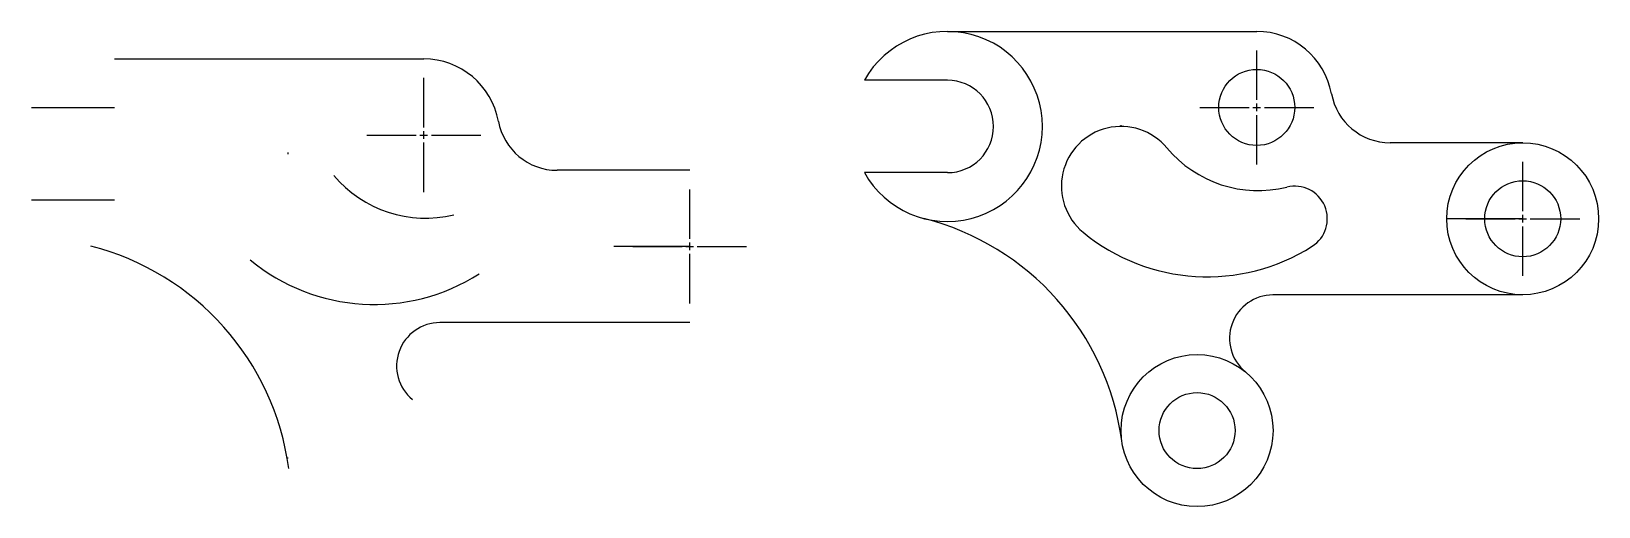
# Model space of a CAD drawing. Header units: millimetres. Extents: x 1760 to 2049, y 924 to 1012.
import ezdxf

# ---------------------------------------------------------------- set-up
doc = ezdxf.new("R2010")
doc.units = ezdxf.units.MM
doc.linetypes.add('CENTER2', pattern=[28.575, 19.05, -3.175, 3.175, -3.175])

# ---------------------------------------------------------------- blocks, each defined once
blk = doc.blocks.new('*U2')
at = {"color": 0, "linetype": 'CENTER2', "transparency": 16777216}
for p, q in [((0, 1.4), (0, 10.5)), ((-10.5, 0), (-1.4, 0)), ((1.4, 0), (10.5, 0)), ((0, -10.5), (0, -1.4))]:
    blk.add_line(p, q, dxfattribs=at)
at = {"color": 0, "linetype": 'Continuous', "transparency": 16777216}
for p, q in [((-0.7, 0), (0.7, 0)), ((0, -0.7), (0, 0.7))]:
    blk.add_line(p, q, dxfattribs=at)
blk = doc.blocks.new('*U3')
at = {"color": 0, "linetype": 'CENTER2', "transparency": 16777216}
for p, q in [((0, 1.4), (0, 10.5)), ((-10.5, 0), (-1.4, 0)), ((1.4, 0), (10.5, 0)), ((0, -10.5), (0, -1.4))]:
    blk.add_line(p, q, dxfattribs=at)
at = {"color": 0, "linetype": 'Continuous', "transparency": 16777216}
for p, q in [((-0.7, 0), (0.7, 0)), ((0, -0.7), (0, 0.7))]:
    blk.add_line(p, q, dxfattribs=at)
blk = doc.blocks.new('*U15')
at = {"color": 0, "linetype": 'CENTER2', "transparency": 16777216}
for p, q in [((0, 1.4), (0, 10.5)), ((-10.5, 0), (-1.4, 0)), ((1.4, 0), (10.5, 0)), ((0, -10.5), (0, -1.4))]:
    blk.add_line(p, q, dxfattribs=at)
at = {"color": 0, "linetype": 'Continuous', "transparency": 16777216}
for p, q in [((-0.7, 0), (0.7, 0)), ((0, -0.7), (0, 0.7))]:
    blk.add_line(p, q, dxfattribs=at)
blk = doc.blocks.new('*U14')
at = {"color": 0, "linetype": 'CENTER2', "transparency": 16777216}
for p, q in [((0, 1.4), (0, 10.5)), ((-10.5, 0), (-1.4, 0)), ((1.4, 0), (10.5, 0)), ((0, -10.5), (0, -1.4))]:
    blk.add_line(p, q, dxfattribs=at)
at = {"color": 0, "linetype": 'Continuous', "transparency": 16777216}
for p, q in [((-0.7, 0), (0.7, 0)), ((0, -0.7), (0, 0.7))]:
    blk.add_line(p, q, dxfattribs=at)
blk = doc.blocks.new('*U12')
for p, q in [((-57, 14), (0, 14)), ((-57, 5), (-72.3, 5)), ((-25, -3.5), (-25, -3.24)), ((49, -6.5), (24.59, -6.5)), ((-57, -12), (-72.3, -12)), ((49, -20.5), (35, -20.5)), ((49.01, -34.5), (2.99, -34.53)), ((-25, -59.5), (-25.16, -59.5)), ((-25, -59.5), (-25.16, -59.5))]:
    blk.add_line(p, q)
for centre, radius, start, end in [((0, 0), 14, 10.3698, 90), ((24.59, 4.5), 11, 190.3698, 270), ((0.3, 6.69), 22, 219.9428, 283.843), ((-73.43, -67.94), 49, 7.6969, 75.6938), ((-9.11, 4.8), 36, 230.5497, 302.4905), ((3, -42.53), 8, 90.0329, 230.491)]:
    blk.add_arc(centre, radius, start, end)
at = {"linetype": 'CENTER2'}
for name, p in [('*U14', (0, 0)), ('*U15', (49, -20.5))]:
    blk.add_blockref(name, p, dxfattribs=at)

msp = doc.modelspace()

# ---------------------------------------------------------------- linework, layer by layer
for p, q in [((1929.02, 1011.92), (1986.02, 1011.92)), ((1929.02, 1002.92), (1913.72, 1002.92)), ((1961.02, 994.42), (1961.02, 994.68)), ((2035.02, 991.42), (2010.61, 991.42)), ((1929.02, 985.92), (1913.72, 985.92)), ((2035.02, 977.42), (2021.02, 977.42)), ((2035.03, 963.42), (1989.01, 963.4)), ((1961.02, 938.42), (1960.85, 938.42)), ((1961.02, 938.42), (1960.85, 938.42))]:
    msp.add_line(p, q)
for centre, radius in [((1986.02, 997.92), 7), ((2035.02, 977.42), 14), ((2035.02, 977.42), 7), ((1975.02, 938.42), 14), ((1975.02, 938.42), 7)]:
    msp.add_circle(centre, radius)
for centre, radius, start, end in [((1929.02, 994.42), 17.5, 209.0593, 150.9407), ((1986.02, 997.92), 14, 10.3698, 90), ((1929.02, 994.42), 8.5, 270, 90), ((2010.61, 1002.42), 11, 190.3698, 270), ((1961.02, 983.42), 11, 39.9428, 230.5497), ((1986.32, 1004.61), 22, 219.9428, 283.843), ((1993.02, 977.42), 6, 302.4905, 103.843), ((1912.59, 929.99), 49, 7.6969, 75.6938), ((1976.9, 1002.73), 36, 230.5497, 302.4905), ((1989.01, 955.4), 8, 90.0329, 230.491)]:
    msp.add_arc(centre, radius, start, end)

# ---------------------------------------------------------------- block references
at = {"linetype": 'CENTER2'}
for name, p in [('*U3', (1986.02, 997.92)), ('*U2', (2035.02, 977.42))]:
    msp.add_blockref(name, p, dxfattribs=at)
msp.add_blockref('*U12', (1832.53, 992.84))

doc.saveas('drawing.dxf')
